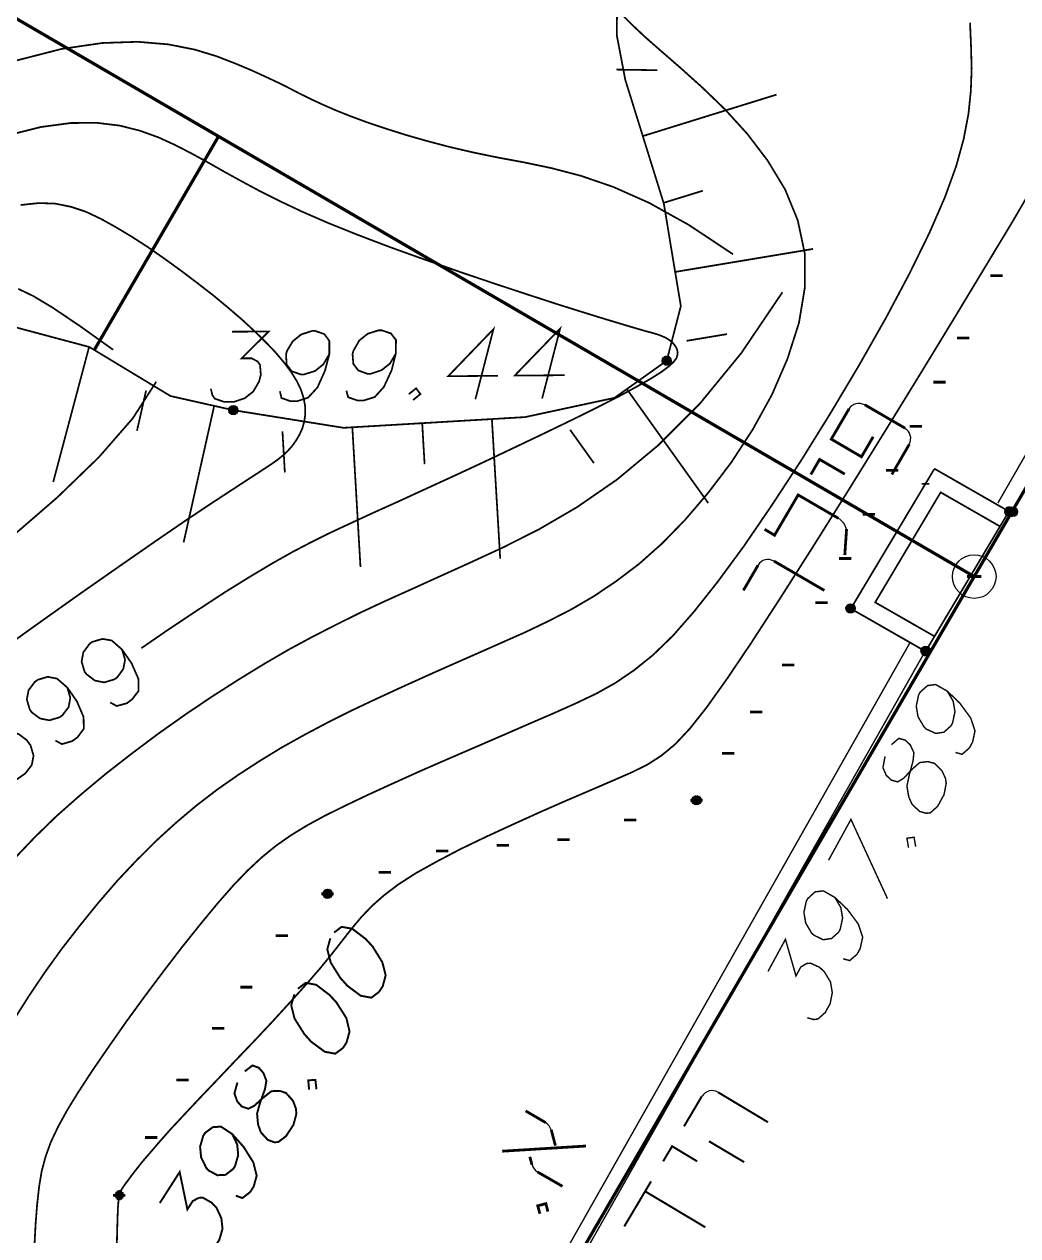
# Model space of a CAD drawing. Extents: x 489 to 720, y 1028 to 1176.
# Drawn here: x 535.62 to 541.31, y 1064.11 to 1071.05 of the extents above; entities that cross this region are included whole.
import ezdxf

# ---------------------------------------------------------------- set-up
doc = ezdxf.new("R2010")
doc.units = 0
doc.header["$MEASUREMENT"] = 0
for name, color, linetype in [('1501-EVEN-GAN', 7, 'Continuous'), ('1501-PILER', 7, 'Continuous'), ('1501-TOPO', 7, 'Continuous'), ('1501-UP', 7, 'Continuous'), ('1506', 7, 'Continuous'), ('1507', 7, 'Continuous'), ('1510-UP', 7, 'Continuous'), ('1511-DOWN', 7, 'Continuous'), ('2408-EVEN-GAN', 7, 'Continuous'), ('4035-PILER', 7, 'Continuous'), ('M1602', 7, 'Continuous')]:
    doc.layers.add(name, color=color, linetype=linetype)

msp = doc.modelspace()

# ---------------------------------------------------------------- hatches: boundary and pattern name
at = {"layer": '1501-EVEN-GAN', "linetype": 'Continuous', "ltscale": 0.045455}
for points in [[(541.2618, 1068.2684), (541.3072, 1068.2423), (541.2584, 1068.2582)], [(541.3072, 1068.2423), (541.2584, 1068.2582), (541.3004, 1068.2343)], [(541.2584, 1068.2582), (541.3004, 1068.2343), (541.2595, 1068.248)], [(541.3004, 1068.2343), (541.2595, 1068.248), (541.2913, 1068.2298)], [(541.2595, 1068.248), (541.2913, 1068.2298), (541.2641, 1068.2389)], [(541.2686, 1068.2764), (541.3107, 1068.2514), (541.2618, 1068.2684)], [(541.3107, 1068.2514), (541.2618, 1068.2684), (541.3072, 1068.2423)], [(541.2913, 1068.2298), (541.2641, 1068.2389), (541.2811, 1068.2287)], [(541.2641, 1068.2389), (541.2811, 1068.2287), (541.272, 1068.2321)], [(541.2777, 1068.2809), (541.3095, 1068.2616), (541.2686, 1068.2764)], [(541.3095, 1068.2616), (541.2686, 1068.2764), (541.3107, 1068.2514)], [(541.2879, 1068.2809), (541.305, 1068.2707), (541.2777, 1068.2809)], [(541.305, 1068.2707), (541.2777, 1068.2809), (541.3095, 1068.2616)], [(541.2982, 1068.2775), (541.2879, 1068.2809), (541.305, 1068.2707)], [(540.7595, 1067.4707), (540.7595, 1067.4503), (540.7572, 1067.4605)], [(540.7652, 1067.4787), (540.7652, 1067.4412), (540.7595, 1067.4707)], [(540.7652, 1067.4412), (540.7595, 1067.4707), (540.7595, 1067.4503)], [(540.7743, 1067.4843), (540.7743, 1067.4355), (540.7652, 1067.4787)], [(540.7743, 1067.4355), (540.7652, 1067.4787), (540.7652, 1067.4412)], [(540.7845, 1067.4866), (540.7845, 1067.4343), (540.7743, 1067.4843)], [(540.7845, 1067.4343), (540.7743, 1067.4843), (540.7743, 1067.4355)], [(540.7936, 1067.4843), (540.7936, 1067.4355), (540.7845, 1067.4866)], [(540.7936, 1067.4355), (540.7845, 1067.4866), (540.7845, 1067.4343)], [(540.8027, 1067.4787), (540.8027, 1067.4412), (540.7936, 1067.4843)], [(540.8027, 1067.4412), (540.7936, 1067.4843), (540.7936, 1067.4355)], [(540.8084, 1067.4707), (540.8084, 1067.4503), (540.8027, 1067.4787)], [(540.8084, 1067.4503), (540.8027, 1067.4787), (540.8027, 1067.4412)], [(540.8107, 1067.4605), (540.8084, 1067.4707), (540.8084, 1067.4503)]]:
    msp.add_hatch(color=7, dxfattribs=at).paths.add_polyline_path(points, flags=0)
at = {"layer": '1501-PILER', "linetype": 'Continuous', "ltscale": 0.045455}
for points in [[(541.2391, 1068.2707), (541.2845, 1068.2434), (541.2357, 1068.2605)], [(541.2845, 1068.2434), (541.2357, 1068.2605), (541.2777, 1068.2355)], [(541.2357, 1068.2605), (541.2777, 1068.2355), (541.2357, 1068.2503)], [(541.2777, 1068.2355), (541.2357, 1068.2503), (541.2675, 1068.2321)], [(541.2357, 1068.2503), (541.2675, 1068.2321), (541.2402, 1068.2412)], [(541.2459, 1068.2787), (541.2879, 1068.2537), (541.2391, 1068.2707)], [(541.2879, 1068.2537), (541.2391, 1068.2707), (541.2845, 1068.2434)], [(541.2675, 1068.2321), (541.2402, 1068.2412), (541.2572, 1068.2309)], [(541.2402, 1068.2412), (541.2572, 1068.2309), (541.2482, 1068.2343)], [(541.255, 1068.2832), (541.2868, 1068.2639), (541.2459, 1068.2787)], [(541.2868, 1068.2639), (541.2459, 1068.2787), (541.2879, 1068.2537)], [(541.2652, 1068.2832), (541.2822, 1068.273), (541.255, 1068.2832)], [(541.2822, 1068.273), (541.255, 1068.2832), (541.2868, 1068.2639)], [(541.2754, 1068.2798), (541.2652, 1068.2832), (541.2822, 1068.273)], [(540.33, 1067.6946), (540.3391, 1067.7218), (540.3288, 1067.7048)], [(540.3391, 1067.7218), (540.3288, 1067.7048), (540.3322, 1067.715)], [(540.3345, 1067.6855), (540.3482, 1067.7264), (540.33, 1067.6946)], [(540.3482, 1067.7264), (540.33, 1067.6946), (540.3391, 1067.7218)], [(540.3425, 1067.6787), (540.3584, 1067.7275), (540.3345, 1067.6855)], [(540.3584, 1067.7275), (540.3345, 1067.6855), (540.3482, 1067.7264)], [(540.3686, 1067.7241), (540.3425, 1067.6787), (540.3584, 1067.7275)], [(540.3527, 1067.6753), (540.3686, 1067.7241), (540.3425, 1067.6787)], [(540.3766, 1067.7173), (540.3527, 1067.6753), (540.3686, 1067.7241)], [(540.3629, 1067.6764), (540.3766, 1067.7173), (540.3527, 1067.6753)], [(540.3811, 1067.7082), (540.3629, 1067.6764), (540.3766, 1067.7173)], [(540.372, 1067.6809), (540.3811, 1067.7082), (540.3629, 1067.6764)], [(540.3811, 1067.698), (540.372, 1067.6809), (540.3811, 1067.7082)], [(540.3788, 1067.6889), (540.3811, 1067.698), (540.372, 1067.6809)], [(540.7618, 1067.4696), (540.8061, 1067.4423), (540.7584, 1067.4605)], [(540.7686, 1067.4775), (540.8095, 1067.4525), (540.7618, 1067.4696)], [(540.8095, 1067.4525), (540.7618, 1067.4696), (540.8061, 1067.4423)], [(540.7777, 1067.4821), (540.8095, 1067.4627), (540.7686, 1067.4775)], [(540.8095, 1067.4627), (540.7686, 1067.4775), (540.8095, 1067.4525)], [(540.7879, 1067.4821), (540.805, 1067.4718), (540.7777, 1067.4821)], [(540.805, 1067.4718), (540.7777, 1067.4821), (540.8095, 1067.4627)], [(540.797, 1067.4787), (540.7879, 1067.4821), (540.805, 1067.4718)], [(540.8061, 1067.4423), (540.7584, 1067.4605), (540.7993, 1067.4355)], [(540.7584, 1067.4605), (540.7993, 1067.4355), (540.7584, 1067.4503)], [(540.7993, 1067.4355), (540.7584, 1067.4503), (540.7902, 1067.4309)], [(540.7584, 1067.4503), (540.7902, 1067.4309), (540.7629, 1067.44)], [(540.7902, 1067.4309), (540.7629, 1067.44), (540.78, 1067.4298)], [(540.7629, 1067.44), (540.78, 1067.4298), (540.7709, 1067.4332)]]:
    msp.add_hatch(color=7, dxfattribs=at).paths.add_polyline_path(points, flags=0)
at = {"layer": '1501-TOPO', "linetype": 'Continuous', "ltscale": 0.045455}
for points in [[(539.4504, 1066.6162), (539.48, 1066.5775), (539.447, 1066.6071)], [(539.48, 1066.5775), (539.447, 1066.6071), (539.4697, 1066.5775)], [(539.447, 1066.6071), (539.4697, 1066.5775), (539.4482, 1066.5968)], [(539.4697, 1066.5775), (539.4482, 1066.5968), (539.4607, 1066.5809)], [(539.4482, 1066.5968), (539.4607, 1066.5809), (539.4527, 1066.5877)], [(539.4572, 1066.6241), (539.4891, 1066.5821), (539.4504, 1066.6162)], [(539.4891, 1066.5821), (539.4504, 1066.6162), (539.48, 1066.5775)], [(539.4663, 1066.6287), (539.4959, 1066.59), (539.4572, 1066.6241)], [(539.4959, 1066.59), (539.4572, 1066.6241), (539.4891, 1066.5821)], [(539.4766, 1066.6298), (539.4993, 1066.6002), (539.4663, 1066.6287)], [(539.4993, 1066.6002), (539.4663, 1066.6287), (539.4959, 1066.59)], [(539.4868, 1066.6264), (539.4993, 1066.6105), (539.4766, 1066.6298)], [(539.4993, 1066.6105), (539.4766, 1066.6298), (539.4993, 1066.6002)], [(539.4947, 1066.6196), (539.4868, 1066.6264), (539.4993, 1066.6105)], [(537.3391, 1066.0832), (537.3663, 1066.0434), (537.3357, 1066.073)], [(537.3459, 1066.09), (537.3766, 1066.0468), (537.3391, 1066.0832)], [(537.3766, 1066.0468), (537.3391, 1066.0832), (537.3663, 1066.0434)], [(537.355, 1066.0946), (537.3834, 1066.0548), (537.3459, 1066.09)], [(537.3834, 1066.0548), (537.3459, 1066.09), (537.3766, 1066.0468)], [(537.3663, 1066.0946), (537.3868, 1066.0639), (537.355, 1066.0946)], [(537.3868, 1066.0639), (537.355, 1066.0946), (537.3834, 1066.0548)], [(537.3754, 1066.0912), (537.3868, 1066.0741), (537.3663, 1066.0946)], [(537.3868, 1066.0741), (537.3663, 1066.0946), (537.3868, 1066.0639)], [(537.3822, 1066.0832), (537.3754, 1066.0912), (537.3868, 1066.0741)], [(537.3663, 1066.0434), (537.3357, 1066.073), (537.3561, 1066.0423)], [(537.3357, 1066.073), (537.3561, 1066.0423), (537.3357, 1066.0628)], [(537.3561, 1066.0423), (537.3357, 1066.0628), (537.347, 1066.0468)], [(537.3357, 1066.0628), (537.347, 1066.0468), (537.3391, 1066.0537)], [(536.1436, 1064.3491), (536.1947, 1064.3377), (536.1425, 1064.3389)], [(536.147, 1064.3593), (536.1947, 1064.348), (536.1436, 1064.3491)], [(536.1947, 1064.348), (536.1436, 1064.3491), (536.1947, 1064.3377)], [(536.155, 1064.3662), (536.1913, 1064.3582), (536.147, 1064.3593)], [(536.1913, 1064.3582), (536.147, 1064.3593), (536.1947, 1064.348)], [(536.1641, 1064.3696), (536.1834, 1064.365), (536.155, 1064.3662)], [(536.1834, 1064.365), (536.155, 1064.3662), (536.1913, 1064.3582)], [(536.1743, 1064.3696), (536.1641, 1064.3696), (536.1834, 1064.365)], [(536.1947, 1064.3377), (536.1425, 1064.3389), (536.1902, 1064.3287)], [(536.1425, 1064.3389), (536.1902, 1064.3287), (536.147, 1064.3298)], [(536.1902, 1064.3287), (536.147, 1064.3298), (536.1834, 1064.3218)], [(536.147, 1064.3298), (536.1834, 1064.3218), (536.1538, 1064.3218)], [(536.1834, 1064.3218), (536.1538, 1064.3218), (536.1732, 1064.3173)], [(536.1538, 1064.3218), (536.1732, 1064.3173), (536.1629, 1064.3184)]]:
    msp.add_hatch(color=7, dxfattribs=at).paths.add_polyline_path(points, flags=0)
at = {"layer": '1501-UP', "linetype": 'Continuous', "ltscale": 0.045455}
for points in [[(539.2811, 1069.1343), (539.3243, 1069.1037), (539.2766, 1069.1241)], [(539.2879, 1069.1412), (539.3277, 1069.1139), (539.2811, 1069.1343)], [(539.3277, 1069.1139), (539.2811, 1069.1343), (539.3243, 1069.1037)], [(539.297, 1069.1446), (539.3277, 1069.1241), (539.2879, 1069.1412)], [(539.3277, 1069.1241), (539.2879, 1069.1412), (539.3277, 1069.1139)], [(539.3072, 1069.1446), (539.3243, 1069.1332), (539.297, 1069.1446)], [(539.3243, 1069.1332), (539.297, 1069.1446), (539.3277, 1069.1241)], [(539.3175, 1069.1412), (539.3072, 1069.1446), (539.3243, 1069.1332)], [(539.3243, 1069.1037), (539.2766, 1069.1241), (539.3163, 1069.0968)], [(539.2766, 1069.1241), (539.3163, 1069.0968), (539.2766, 1069.1139)], [(539.3163, 1069.0968), (539.2766, 1069.1139), (539.3072, 1069.0934)], [(539.2766, 1069.1139), (539.3072, 1069.0934), (539.28, 1069.1048)], [(539.3072, 1069.0934), (539.28, 1069.1048), (539.297, 1069.0934)], [(539.28, 1069.1048), (539.297, 1069.0934), (539.2879, 1069.0968)], [(536.8061, 1068.815), (536.8061, 1068.8582), (536.7982, 1068.8218)], [(536.8061, 1068.8582), (536.7982, 1068.8218), (536.7982, 1068.8514)], [(536.8152, 1068.8105), (536.8152, 1068.8628), (536.8061, 1068.815)], [(536.8152, 1068.8628), (536.8061, 1068.815), (536.8061, 1068.8582)], [(536.8254, 1068.8105), (536.8254, 1068.8628), (536.8152, 1068.8105)], [(536.8254, 1068.8628), (536.8152, 1068.8105), (536.8152, 1068.8628)], [(536.8345, 1068.8593), (536.8254, 1068.8105), (536.8254, 1068.8628)], [(536.8357, 1068.815), (536.8345, 1068.8593), (536.8254, 1068.8105)], [(536.8425, 1068.8514), (536.8357, 1068.815), (536.8345, 1068.8593)], [(536.7982, 1068.8218), (536.7982, 1068.8514), (536.7947, 1068.8309)], [(536.7982, 1068.8514), (536.7947, 1068.8309), (536.7947, 1068.8423)], [(536.8425, 1068.8218), (536.8425, 1068.8514), (536.8357, 1068.815)], [(536.8459, 1068.8423), (536.8425, 1068.8218), (536.8425, 1068.8514)], [(536.8459, 1068.8321), (536.8459, 1068.8423), (536.8425, 1068.8218)]]:
    msp.add_hatch(color=18, dxfattribs=at).paths.add_polyline_path(points, flags=0)

# ---------------------------------------------------------------- linework, layer by layer
at = {"color": 18, "linetype": 'Continuous', "ltscale": 0.045455, "const_width": 0.01}
for points in [[(536.8141, 1069.2855), (537.0232, 1069.2866), (536.8697, 1069.1332), (536.9266, 1069.1332), (536.9607, 1069.115), (536.9743, 1069.0957), (536.9788, 1069.0389), (536.9686, 1069.0003), (536.9357, 1068.9434), (536.8868, 1068.9048), (536.8254, 1068.8843), (536.7675, 1068.8843), (536.7152, 1068.9025), (536.7016, 1068.9218), (536.6925, 1068.9593)], [(537.3709, 1069.1571), (537.3368, 1069.0991), (537.2891, 1069.0605), (537.2266, 1069.0412), (537.2072, 1069.0412), (537.155, 1069.0593), (537.1266, 1069.098), (537.1232, 1069.1548), (537.1277, 1069.1741), (537.1618, 1069.2309), (537.2095, 1069.2696), (537.272, 1069.29), (537.2902, 1069.29), (537.3425, 1069.2718), (537.3709, 1069.2332), (537.3709, 1069.1571), (537.3459, 1069.0616), (537.3027, 1068.9662), (537.2493, 1068.9082), (537.1868, 1068.8878), (537.1493, 1068.8878), (537.097, 1068.9059), (537.0879, 1068.9446)], [(537.7516, 1069.1605), (537.7186, 1069.1037), (537.6697, 1069.065), (537.6084, 1069.0446), (537.5891, 1069.0446), (537.5368, 1069.0639), (537.5084, 1069.1014), (537.5038, 1069.1582), (537.5095, 1069.1775), (537.5425, 1069.2355), (537.5913, 1069.2741), (537.6527, 1069.2934), (537.672, 1069.2934), (537.7243, 1069.2753), (537.7527, 1069.2378), (537.7516, 1069.1605), (537.7277, 1069.065), (537.6834, 1068.9696), (537.6311, 1068.9116), (537.5686, 1068.8923), (537.5311, 1068.8923), (537.4788, 1068.9105), (537.4686, 1068.948)], [(538.2072, 1068.8991), (538.3107, 1069.3003), (538.0516, 1069.0309), (538.3368, 1069.0332)], [(538.5891, 1068.9025), (538.6925, 1069.3037), (538.4322, 1069.0343), (538.7186, 1069.0366)], [(537.8254, 1068.9275), (537.8675, 1068.9616), (537.8925, 1068.9287), (537.8504, 1068.8946)]]:
    msp.add_lwpolyline(points, dxfattribs=at)
at = {"color": 250, "linetype": 'Continuous', "ltscale": 0.045455}
for points, const_width in [([(540.6675, 1068.7332), (540.4368, 1068.8673)], 0.0158), ([(540.3459, 1068.8434), (540.2447, 1068.6707), (540.4175, 1068.5696), (540.4845, 1068.6843)], 0.0158), ([(540.5913, 1068.4684), (540.6913, 1068.6412)], 0.0158), ([(540.1277, 1068.4684), (540.1777, 1068.5548), (540.322, 1068.4707)], 0.0158), ([(540.2857, 1068.2173), (540.055, 1068.3514), (539.9197, 1068.1207), (539.8629, 1068.1548)], 0.0158), ([(540.322, 1068.0071), (540.3322, 1068.1559)], 0.0158), ([(539.8254, 1067.9491), (539.7413, 1067.8048)], 0.0158), ([(540.205, 1067.8048), (539.9163, 1067.973)], 0.0158), ([(540.9084, 1067.2287), (540.9425, 1067.1707), (540.9527, 1067.1105), (540.9391, 1067.0468), (540.93, 1067.0298), (540.8891, 1066.9934), (540.8425, 1066.9866), (540.7902, 1067.0105), (540.7754, 1067.0241), (540.7413, 1067.0821), (540.7311, 1067.1423), (540.7447, 1067.2071), (540.7538, 1067.223), (540.7959, 1067.2605), (540.8425, 1067.2662), (540.9084, 1067.2287), (540.98, 1067.1605), (541.0425, 1067.0753), (541.0675, 1067.0014), (541.0538, 1066.9378), (541.0357, 1066.9037), (540.9936, 1066.8673), (540.9561, 1066.8775)], 0.00825), ([(540.5527, 1066.8548), (540.5402, 1066.7912), (540.5595, 1066.7468), (540.5879, 1066.7196), (540.6254, 1066.7093), (540.6584, 1066.7298), (540.7095, 1066.7832), (540.7504, 1066.8196), (540.797, 1066.8253), (540.8357, 1066.815), (540.8777, 1066.7741), (540.8982, 1066.7298), (540.9027, 1066.7003), (540.8902, 1066.6366), (540.8538, 1066.5696), (540.8118, 1066.5321), (540.7879, 1066.5298), (540.7504, 1066.54), (540.7072, 1066.5809), (540.6879, 1066.6241), (540.6777, 1066.6855), (540.6913, 1066.7491), (540.7129, 1066.8298), (540.7175, 1066.8764), (540.697, 1066.9207), (540.6686, 1066.948), (540.6311, 1066.9582), (540.5891, 1066.9218)], 0.00825), ([(540.2288, 1066.2605), (540.3572, 1066.4946), (540.5663, 1066.0412)], 0.00825), ([(540.6868, 1066.3332), (540.6777, 1066.3866), (540.7186, 1066.3923), (540.7277, 1066.3389)], 0.00825), ([(540.2652, 1066.048), (540.2993, 1065.99), (540.3095, 1065.9298), (540.2959, 1065.8662), (540.2868, 1065.8491), (540.2459, 1065.8128), (540.1982, 1065.8059), (540.147, 1065.8309), (540.1322, 1065.8434), (540.0982, 1065.9014), (540.0879, 1065.9628), (540.1016, 1066.0264), (540.1107, 1066.0423), (540.1516, 1066.0798), (540.1993, 1066.0855), (540.2652, 1066.048), (540.3368, 1065.9798), (540.3993, 1065.8957), (540.4243, 1065.8207), (540.4107, 1065.7571), (540.3925, 1065.723), (540.3504, 1065.6866), (540.3129, 1065.6968)], 0.00825), ([(537.3766, 1065.8139), (537.3595, 1065.7514), (537.3788, 1065.6753), (537.4345, 1065.5866), (537.4743, 1065.5423), (537.5504, 1065.4855), (537.6118, 1065.4741), (537.655, 1065.5071), (537.6766, 1065.5389), (537.6936, 1065.6025), (537.6743, 1065.6775), (537.6186, 1065.7673), (537.5788, 1065.8105), (537.5027, 1065.8684), (537.4413, 1065.8798), (537.3982, 1065.8468)], 0.0112), ([(539.8822, 1065.6241), (539.9822, 1065.8082), (540.0425, 1065.5991), (540.0697, 1065.6491), (540.1027, 1065.6696), (540.1254, 1065.6718), (540.1777, 1065.648), (540.2061, 1065.6207), (540.2402, 1065.5639), (540.2504, 1065.5025), (540.2379, 1065.4389), (540.2095, 1065.3889), (540.1686, 1065.3525), (540.1447, 1065.3491), (540.1072, 1065.3593)], 0.00825), ([(537.1709, 1065.4934), (537.1527, 1065.4309), (537.172, 1065.3548), (537.2277, 1065.2662), (537.2675, 1065.2218), (537.3447, 1065.165), (537.405, 1065.1537), (537.4493, 1065.1866), (537.4697, 1065.2184), (537.4868, 1065.2809), (537.4686, 1065.3571), (537.4118, 1065.4468), (537.372, 1065.49), (537.2959, 1065.548), (537.2357, 1065.5593), (537.1913, 1065.5253)], 0.0112), ([(536.8447, 1064.9889), (536.8277, 1064.9264), (536.8436, 1064.8809), (536.8697, 1064.8514), (536.9072, 1064.8389), (536.9413, 1064.8559), (536.9959, 1064.9048), (537.0391, 1064.9389), (537.0868, 1064.9412), (537.1232, 1064.9287), (537.1629, 1064.8843), (537.18, 1064.8389), (537.1822, 1064.8082), (537.1652, 1064.7457), (537.1232, 1064.6821), (537.0788, 1064.648), (537.0561, 1064.6468), (537.0186, 1064.6605), (536.9788, 1064.7037), (536.9629, 1064.7491), (536.9572, 1064.8105), (536.9743, 1064.873), (537.0027, 1064.9514), (537.0107, 1064.9991), (536.9936, 1065.0434), (536.9675, 1065.073), (536.9311, 1065.0866), (536.8868, 1065.0525)], 0.0112), ([(537.255, 1064.948), (537.2504, 1065.0014), (537.2913, 1065.0037), (537.297, 1064.9503)], 0.0112), ([(538.6095, 1064.7593), (538.4947, 1064.8264)], 0.0158), ([(536.8141, 1064.6946), (536.8436, 1064.6343), (536.8493, 1064.573), (536.8311, 1064.5105), (536.8209, 1064.4946), (536.7766, 1064.4605), (536.73, 1064.4582), (536.68, 1064.4855), (536.6663, 1064.5003), (536.6368, 1064.5605), (536.6311, 1064.6218), (536.6493, 1064.6843), (536.6595, 1064.7003), (536.7038, 1064.7332), (536.7504, 1064.7366), (536.8141, 1064.6946), (536.88, 1064.6207), (536.9357, 1064.5321), (536.955, 1064.4559), (536.9379, 1064.3934), (536.9175, 1064.3616), (536.8732, 1064.3275), (536.8357, 1064.3412)], 0.0112), ([(538.6652, 1064.6275), (538.6413, 1064.7184)], 0.0158), ([(538.3607, 1064.5957), (538.8402, 1064.6253)], 0.0158), ([(538.5186, 1064.5639), (538.5311, 1064.5184)], 0.0158), ([(536.4004, 1064.2991), (536.5141, 1064.4764), (536.5584, 1064.2628), (536.5891, 1064.3105), (536.6232, 1064.3287), (536.647, 1064.3298), (536.697, 1064.3014), (536.7243, 1064.273), (536.7527, 1064.2128), (536.7595, 1064.1514), (536.7413, 1064.0889), (536.7107, 1064.04), (536.6663, 1064.0071), (536.6425, 1064.0059), (536.6061, 1064.0184)], 0.0112), ([(538.5618, 1064.4775), (538.7061, 1064.3946)], 0.0158)]:
    msp.add_lwpolyline(points, dxfattribs=dict(at, const_width=const_width))
at = {"color": 5, "linetype": 'Continuous', "ltscale": 0.045455, "const_width": 0.0118}
for points in [[(539.5038, 1064.9105), (539.4016, 1064.7378)], [(539.8822, 1064.7616), (539.5959, 1064.9332)], [(539.2822, 1064.5378), (539.3334, 1064.6241), (539.4766, 1064.5378)], [(539.7459, 1064.5332), (539.5447, 1064.6525)], [(539.0595, 1064.165), (539.2129, 1064.423)], [(539.1788, 1064.3662), (539.5232, 1064.1605)]]:
    msp.add_lwpolyline(points, dxfattribs=at)
at = {"color": 7, "linetype": 'Continuous', "ltscale": 0.045455, "const_width": 0.0158}
msp.add_lwpolyline([(538.5766, 1064.2378), (538.5641, 1064.2832), (538.6107, 1064.2957), (538.622, 1064.2503)], dxfattribs=at)
at = {"color": 250, "linetype": 'Continuous', "ltscale": 0.045455}
for centre, radius, start, end in [((540.4027, 1068.8093), 0.0659, 59.7931, 149.7876), ((540.6334, 1068.6753), 0.0659, 329.7876, 419.7876), ((540.2345, 1068.1309), 0.1, 14.7876, 59.7876), ((539.8822, 1067.9162), 0.0659, 59.7931, 149.7876), ((538.5766, 1064.7014), 0.0659, 14.7931, 59.7931), ((538.5766, 1064.7014), 0.0659, 14.7931, 59.7931), ((538.5959, 1064.5355), 0.0659, 194.7876, 239.7876), ((538.5959, 1064.5355), 0.0659, 194.7876, 239.7876)]:
    msp.add_arc(centre, radius, start, end, dxfattribs=at)
at = {"color": 5, "linetype": 'Continuous', "ltscale": 0.045455}
msp.add_arc((539.5618, 1064.8764), 0.0659, 59.1449, 149.1394, dxfattribs=at)
at = {"layer": '1501-EVEN-GAN', "color": 7, "linetype": 'Continuous', "ltscale": 0.045455}
for points in [[(541.2618, 1068.2684), (541.3072, 1068.2423), (541.2584, 1068.2582)], [(541.3072, 1068.2423), (541.2584, 1068.2582), (541.3004, 1068.2343)], [(541.2584, 1068.2582), (541.3004, 1068.2343), (541.2595, 1068.248)], [(541.3004, 1068.2343), (541.2595, 1068.248), (541.2913, 1068.2298)], [(541.2595, 1068.248), (541.2913, 1068.2298), (541.2641, 1068.2389)], [(541.2686, 1068.2764), (541.3107, 1068.2514), (541.2618, 1068.2684)], [(541.3107, 1068.2514), (541.2618, 1068.2684), (541.3072, 1068.2423)], [(541.2913, 1068.2298), (541.2641, 1068.2389), (541.2811, 1068.2287)], [(541.2641, 1068.2389), (541.2811, 1068.2287), (541.272, 1068.2321)], [(541.2777, 1068.2809), (541.3095, 1068.2616), (541.2686, 1068.2764)], [(541.3095, 1068.2616), (541.2686, 1068.2764), (541.3107, 1068.2514)], [(541.2879, 1068.2809), (541.305, 1068.2707), (541.2777, 1068.2809)], [(541.305, 1068.2707), (541.2777, 1068.2809), (541.3095, 1068.2616)], [(541.2982, 1068.2775), (541.2879, 1068.2809), (541.305, 1068.2707)], [(540.7595, 1067.4707), (540.7595, 1067.4503), (540.7572, 1067.4605)], [(540.7652, 1067.4787), (540.7652, 1067.4412), (540.7595, 1067.4707)], [(540.7652, 1067.4412), (540.7595, 1067.4707), (540.7595, 1067.4503)], [(540.7743, 1067.4843), (540.7743, 1067.4355), (540.7652, 1067.4787)], [(540.7743, 1067.4355), (540.7652, 1067.4787), (540.7652, 1067.4412)], [(540.7845, 1067.4866), (540.7845, 1067.4343), (540.7743, 1067.4843)], [(540.7845, 1067.4343), (540.7743, 1067.4843), (540.7743, 1067.4355)], [(540.7936, 1067.4843), (540.7936, 1067.4355), (540.7845, 1067.4866)], [(540.7936, 1067.4355), (540.7845, 1067.4866), (540.7845, 1067.4343)], [(540.8027, 1067.4787), (540.8027, 1067.4412), (540.7936, 1067.4843)], [(540.8027, 1067.4412), (540.7936, 1067.4843), (540.7936, 1067.4355)], [(540.8084, 1067.4707), (540.8084, 1067.4503), (540.8027, 1067.4787)], [(540.8084, 1067.4503), (540.8027, 1067.4787), (540.8027, 1067.4412)], [(540.8107, 1067.4605), (540.8084, 1067.4707), (540.8084, 1067.4503)]]:
    msp.add_lwpolyline(points, dxfattribs=at)
at = {"layer": '1501-EVEN-GAN', "color": 7, "linetype": 'Continuous', "ltscale": 0.045455, "const_width": 0.00825}
for points in [[(541.2663, 1068.2548), (541.3027, 1068.2548)], [(540.7663, 1067.4605), (540.8027, 1067.4605)]]:
    msp.add_lwpolyline(points, dxfattribs=at)
at = {"layer": '1501-EVEN-GAN', "color": 7, "linetype": 'Continuous', "ltscale": 0.045455}
for centre in [(541.2845, 1068.2548), (540.7845, 1067.4605)]:
    msp.add_circle(centre, 0.0261, dxfattribs=at)
at = {"layer": '1501-PILER', "color": 7, "linetype": 'Continuous', "ltscale": 0.045455, "const_width": 0.01}
for points in [[(541.2402, 1068.2571), (541.2845, 1068.2571)], [(540.3334, 1067.7014), (540.3777, 1067.7014)], [(540.7629, 1067.4559), (540.8072, 1067.4559)]]:
    msp.add_lwpolyline(points, dxfattribs=at)
at = {"layer": '1501-PILER', "color": 7, "linetype": 'Continuous', "ltscale": 0.045455}
for points in [[(541.2391, 1068.2707), (541.2845, 1068.2434), (541.2357, 1068.2605)], [(541.2845, 1068.2434), (541.2357, 1068.2605), (541.2777, 1068.2355)], [(541.2357, 1068.2605), (541.2777, 1068.2355), (541.2357, 1068.2503)], [(541.2777, 1068.2355), (541.2357, 1068.2503), (541.2675, 1068.2321)], [(541.2357, 1068.2503), (541.2675, 1068.2321), (541.2402, 1068.2412)], [(541.2459, 1068.2787), (541.2879, 1068.2537), (541.2391, 1068.2707)], [(541.2879, 1068.2537), (541.2391, 1068.2707), (541.2845, 1068.2434)], [(541.2675, 1068.2321), (541.2402, 1068.2412), (541.2572, 1068.2309)], [(541.2402, 1068.2412), (541.2572, 1068.2309), (541.2482, 1068.2343)], [(541.255, 1068.2832), (541.2868, 1068.2639), (541.2459, 1068.2787)], [(541.2868, 1068.2639), (541.2459, 1068.2787), (541.2879, 1068.2537)], [(541.2652, 1068.2832), (541.2822, 1068.273), (541.255, 1068.2832)], [(541.2822, 1068.273), (541.255, 1068.2832), (541.2868, 1068.2639)], [(541.2754, 1068.2798), (541.2652, 1068.2832), (541.2822, 1068.273)], [(540.33, 1067.6946), (540.3391, 1067.7218), (540.3288, 1067.7048)], [(540.3391, 1067.7218), (540.3288, 1067.7048), (540.3322, 1067.715)], [(540.3345, 1067.6855), (540.3482, 1067.7264), (540.33, 1067.6946)], [(540.3482, 1067.7264), (540.33, 1067.6946), (540.3391, 1067.7218)], [(540.3425, 1067.6787), (540.3584, 1067.7275), (540.3345, 1067.6855)], [(540.3584, 1067.7275), (540.3345, 1067.6855), (540.3482, 1067.7264)], [(540.3686, 1067.7241), (540.3425, 1067.6787), (540.3584, 1067.7275)], [(540.3527, 1067.6753), (540.3686, 1067.7241), (540.3425, 1067.6787)], [(540.3766, 1067.7173), (540.3527, 1067.6753), (540.3686, 1067.7241)], [(540.3629, 1067.6764), (540.3766, 1067.7173), (540.3527, 1067.6753)], [(540.3811, 1067.7082), (540.3629, 1067.6764), (540.3766, 1067.7173)], [(540.372, 1067.6809), (540.3811, 1067.7082), (540.3629, 1067.6764)], [(540.3811, 1067.698), (540.372, 1067.6809), (540.3811, 1067.7082)], [(540.3788, 1067.6889), (540.3811, 1067.698), (540.372, 1067.6809)], [(540.7618, 1067.4696), (540.8061, 1067.4423), (540.7584, 1067.4605)], [(540.7686, 1067.4775), (540.8095, 1067.4525), (540.7618, 1067.4696)], [(540.8095, 1067.4525), (540.7618, 1067.4696), (540.8061, 1067.4423)], [(540.7777, 1067.4821), (540.8095, 1067.4627), (540.7686, 1067.4775)], [(540.8095, 1067.4627), (540.7686, 1067.4775), (540.8095, 1067.4525)], [(540.7879, 1067.4821), (540.805, 1067.4718), (540.7777, 1067.4821)], [(540.805, 1067.4718), (540.7777, 1067.4821), (540.8095, 1067.4627)], [(540.797, 1067.4787), (540.7879, 1067.4821), (540.805, 1067.4718)], [(540.8061, 1067.4423), (540.7584, 1067.4605), (540.7993, 1067.4355)], [(540.7584, 1067.4605), (540.7993, 1067.4355), (540.7584, 1067.4503)], [(540.7993, 1067.4355), (540.7584, 1067.4503), (540.7902, 1067.4309)], [(540.7584, 1067.4503), (540.7902, 1067.4309), (540.7629, 1067.44)], [(540.7902, 1067.4309), (540.7629, 1067.44), (540.78, 1067.4298)], [(540.7629, 1067.44), (540.78, 1067.4298), (540.7709, 1067.4332)]]:
    msp.add_lwpolyline(points, dxfattribs=at)
msp.add_circle((540.355, 1067.7014), 0.0261, dxfattribs=at)
for centre in [(541.2618, 1068.2571), (540.7845, 1067.4559)]:
    msp.add_arc(centre, 0.0261, 149.1943, 149.1943, dxfattribs=at)
at = {"layer": '1501-TOPO', "color": 7, "linetype": 'Continuous', "ltscale": 0.045455, "const_width": 0.0112}
for points in [[(539.4482, 1066.6037), (539.4982, 1066.6037)], [(537.3357, 1066.0684), (537.3857, 1066.0684)], [(536.1436, 1064.3434), (536.1936, 1064.3434)]]:
    msp.add_lwpolyline(points, dxfattribs=at)
at = {"layer": '1501-TOPO', "color": 7, "linetype": 'Continuous', "ltscale": 0.045455}
for points in [[(539.4504, 1066.6162), (539.48, 1066.5775), (539.447, 1066.6071)], [(539.48, 1066.5775), (539.447, 1066.6071), (539.4697, 1066.5775)], [(539.447, 1066.6071), (539.4697, 1066.5775), (539.4482, 1066.5968)], [(539.4697, 1066.5775), (539.4482, 1066.5968), (539.4607, 1066.5809)], [(539.4482, 1066.5968), (539.4607, 1066.5809), (539.4527, 1066.5877)], [(539.4572, 1066.6241), (539.4891, 1066.5821), (539.4504, 1066.6162)], [(539.4891, 1066.5821), (539.4504, 1066.6162), (539.48, 1066.5775)], [(539.4663, 1066.6287), (539.4959, 1066.59), (539.4572, 1066.6241)], [(539.4959, 1066.59), (539.4572, 1066.6241), (539.4891, 1066.5821)], [(539.4766, 1066.6298), (539.4993, 1066.6002), (539.4663, 1066.6287)], [(539.4993, 1066.6002), (539.4663, 1066.6287), (539.4959, 1066.59)], [(539.4868, 1066.6264), (539.4993, 1066.6105), (539.4766, 1066.6298)], [(539.4993, 1066.6105), (539.4766, 1066.6298), (539.4993, 1066.6002)], [(539.4947, 1066.6196), (539.4868, 1066.6264), (539.4993, 1066.6105)], [(537.3391, 1066.0832), (537.3663, 1066.0434), (537.3357, 1066.073)], [(537.3459, 1066.09), (537.3766, 1066.0468), (537.3391, 1066.0832)], [(537.3766, 1066.0468), (537.3391, 1066.0832), (537.3663, 1066.0434)], [(537.355, 1066.0946), (537.3834, 1066.0548), (537.3459, 1066.09)], [(537.3834, 1066.0548), (537.3459, 1066.09), (537.3766, 1066.0468)], [(537.3663, 1066.0946), (537.3868, 1066.0639), (537.355, 1066.0946)], [(537.3868, 1066.0639), (537.355, 1066.0946), (537.3834, 1066.0548)], [(537.3754, 1066.0912), (537.3868, 1066.0741), (537.3663, 1066.0946)], [(537.3868, 1066.0741), (537.3663, 1066.0946), (537.3868, 1066.0639)], [(537.3822, 1066.0832), (537.3754, 1066.0912), (537.3868, 1066.0741)], [(537.3663, 1066.0434), (537.3357, 1066.073), (537.3561, 1066.0423)], [(537.3357, 1066.073), (537.3561, 1066.0423), (537.3357, 1066.0628)], [(537.3561, 1066.0423), (537.3357, 1066.0628), (537.347, 1066.0468)], [(537.3357, 1066.0628), (537.347, 1066.0468), (537.3391, 1066.0537)], [(536.1436, 1064.3491), (536.1947, 1064.3377), (536.1425, 1064.3389)], [(536.147, 1064.3593), (536.1947, 1064.348), (536.1436, 1064.3491)], [(536.1947, 1064.348), (536.1436, 1064.3491), (536.1947, 1064.3377)], [(536.155, 1064.3662), (536.1913, 1064.3582), (536.147, 1064.3593)], [(536.1913, 1064.3582), (536.147, 1064.3593), (536.1947, 1064.348)], [(536.1641, 1064.3696), (536.1834, 1064.365), (536.155, 1064.3662)], [(536.1834, 1064.365), (536.155, 1064.3662), (536.1913, 1064.3582)], [(536.1743, 1064.3696), (536.1641, 1064.3696), (536.1834, 1064.365)], [(536.1947, 1064.3377), (536.1425, 1064.3389), (536.1902, 1064.3287)], [(536.1425, 1064.3389), (536.1902, 1064.3287), (536.147, 1064.3298)], [(536.1902, 1064.3287), (536.147, 1064.3298), (536.1834, 1064.3218)], [(536.147, 1064.3298), (536.1834, 1064.3218), (536.1538, 1064.3218)], [(536.1834, 1064.3218), (536.1538, 1064.3218), (536.1732, 1064.3173)], [(536.1538, 1064.3218), (536.1732, 1064.3173), (536.1629, 1064.3184)]]:
    msp.add_lwpolyline(points, dxfattribs=at)
for centre in [(539.4732, 1066.6037), (537.3607, 1066.0684)]:
    msp.add_circle(centre, 0.0261, dxfattribs=at)
msp.add_arc((536.1686, 1064.3434), 0.0261, 167.3273, 167.3273, dxfattribs=at)
at = {"layer": '1501-UP', "color": 18, "linetype": 'Continuous', "ltscale": 0.045455}
for points in [[(539.2811, 1069.1343), (539.3243, 1069.1037), (539.2766, 1069.1241)], [(539.2879, 1069.1412), (539.3277, 1069.1139), (539.2811, 1069.1343)], [(539.3277, 1069.1139), (539.2811, 1069.1343), (539.3243, 1069.1037)], [(539.297, 1069.1446), (539.3277, 1069.1241), (539.2879, 1069.1412)], [(539.3277, 1069.1241), (539.2879, 1069.1412), (539.3277, 1069.1139)], [(539.3072, 1069.1446), (539.3243, 1069.1332), (539.297, 1069.1446)], [(539.3243, 1069.1332), (539.297, 1069.1446), (539.3277, 1069.1241)], [(539.3175, 1069.1412), (539.3072, 1069.1446), (539.3243, 1069.1332)], [(539.3243, 1069.1037), (539.2766, 1069.1241), (539.3163, 1069.0968)], [(539.2766, 1069.1241), (539.3163, 1069.0968), (539.2766, 1069.1139)], [(539.3163, 1069.0968), (539.2766, 1069.1139), (539.3072, 1069.0934)], [(539.2766, 1069.1139), (539.3072, 1069.0934), (539.28, 1069.1048)], [(539.3072, 1069.0934), (539.28, 1069.1048), (539.297, 1069.0934)], [(539.28, 1069.1048), (539.297, 1069.0934), (539.2879, 1069.0968)], [(536.8061, 1068.815), (536.8061, 1068.8582), (536.7982, 1068.8218)], [(536.8061, 1068.8582), (536.7982, 1068.8218), (536.7982, 1068.8514)], [(536.8152, 1068.8105), (536.8152, 1068.8628), (536.8061, 1068.815)], [(536.8152, 1068.8628), (536.8061, 1068.815), (536.8061, 1068.8582)], [(536.8254, 1068.8105), (536.8254, 1068.8628), (536.8152, 1068.8105)], [(536.8254, 1068.8628), (536.8152, 1068.8105), (536.8152, 1068.8628)], [(536.8345, 1068.8593), (536.8254, 1068.8105), (536.8254, 1068.8628)], [(536.8357, 1068.815), (536.8345, 1068.8593), (536.8254, 1068.8105)], [(536.8425, 1068.8514), (536.8357, 1068.815), (536.8345, 1068.8593)], [(536.7982, 1068.8218), (536.7982, 1068.8514), (536.7947, 1068.8309)], [(536.7982, 1068.8514), (536.7947, 1068.8309), (536.7947, 1068.8423)], [(536.8425, 1068.8218), (536.8425, 1068.8514), (536.8357, 1068.815)], [(536.8459, 1068.8423), (536.8425, 1068.8218), (536.8425, 1068.8514)], [(536.8459, 1068.8321), (536.8459, 1068.8423), (536.8425, 1068.8218)]]:
    msp.add_lwpolyline(points, dxfattribs=at)
at = {"layer": '1501-UP', "color": 18, "linetype": 'Continuous', "ltscale": 0.045455, "const_width": 0.01}
for points in [[(539.2811, 1069.1196), (539.3254, 1069.1196)], [(536.7993, 1068.8366), (536.8436, 1068.8366)]]:
    msp.add_lwpolyline(points, dxfattribs=at)
at = {"layer": '1501-UP', "color": 18, "linetype": 'Continuous', "ltscale": 0.045455}
for centre in [(539.3027, 1069.1196), (536.8209, 1068.8366)]:
    msp.add_circle(centre, 0.0261, dxfattribs=at)
at = {"layer": '1506', "color": 13, "linetype": 'Continuous', "ltscale": 0.045455, "const_width": 0.01}
for points in [[(535.5709, 1065.3571), (535.6527, 1065.4866), (535.7425, 1065.6196), (535.8391, 1065.7537), (535.9425, 1065.8866), (536.0493, 1066.0184), (536.1584, 1066.1446), (536.2709, 1066.2639), (536.3834, 1066.3753), (536.497, 1066.4787), (536.6118, 1066.5753), (536.7288, 1066.665), (536.8493, 1066.7491), (536.972, 1066.8287), (537.0982, 1066.9059), (537.2288, 1066.9787), (537.3641, 1067.0503), (537.5027, 1067.1196), (537.6447, 1067.1866), (537.7879, 1067.2525), (537.9311, 1067.3173), (538.0743, 1067.3809), (538.2163, 1067.4434), (538.355, 1067.5048), (538.4913, 1067.565), (538.6243, 1067.6287), (538.755, 1067.6957), (538.8857, 1067.7718), (539.0141, 1067.8582), (539.1447, 1067.9571), (539.2754, 1068.073), (539.4072, 1068.2082), (539.5413, 1068.365), (539.6732, 1068.5389), (539.7959, 1068.7275), (539.905, 1068.9253), (539.9936, 1069.1298), (540.0595, 1069.3355), (540.0936, 1069.5389), (540.0925, 1069.7355), (540.0527, 1069.923), (539.98, 1070.1003), (539.88, 1070.265), (539.7641, 1070.4173), (539.6368, 1070.5571), (539.5061, 1070.6832), (539.3822, 1070.7946), (539.2709, 1070.8912), (539.1777, 1070.973), (539.1038, 1071.0423), (539.0459, 1071.1003)], [(535.6822, 1064.0434), (535.6891, 1064.1764), (535.6982, 1064.2923), (535.7095, 1064.3923), (535.7243, 1064.4821), (535.747, 1064.5662), (535.7766, 1064.648), (535.8175, 1064.7343), (535.8686, 1064.8275), (535.9334, 1064.9332), (536.0129, 1065.0548), (536.105, 1065.1889), (536.205, 1065.3321), (536.3118, 1065.4787), (536.4209, 1065.6241), (536.5288, 1065.765), (536.6345, 1065.8968), (536.7322, 1066.015), (536.822, 1066.1173), (536.905, 1066.2037), (536.9857, 1066.2787), (537.0652, 1066.3434), (537.1493, 1066.4025), (537.2402, 1066.4582), (537.3425, 1066.5139), (537.4572, 1066.5707), (537.5879, 1066.6332), (537.7322, 1066.6991), (537.8857, 1066.7684), (538.0447, 1066.8378), (538.205, 1066.9071), (538.3629, 1066.9753), (538.5141, 1067.0412), (538.6538, 1067.1014), (538.7811, 1067.1582), (538.8982, 1067.2139), (539.0084, 1067.2753), (539.1152, 1067.348), (539.2243, 1067.4355), (539.3379, 1067.5457), (539.4595, 1067.6843), (539.5947, 1067.8548), (539.7459, 1068.0605), (539.9072, 1068.2968), (540.0754, 1068.5537), (540.2425, 1068.823), (540.405, 1069.0957), (540.5572, 1069.3639), (540.6925, 1069.6184), (540.8061, 1069.8503), (540.8947, 1070.0537), (540.9595, 1070.2321), (541.0027, 1070.3889), (541.03, 1070.5321), (541.0436, 1070.6639), (541.0482, 1070.7912), (541.0447, 1070.9196), (541.0391, 1071.0537)], [(535.572, 1070.8355), (535.8379, 1070.9037), (536.072, 1070.9378), (536.2743, 1070.9446), (536.4493, 1070.9298), (536.5993, 1070.9003), (536.7266, 1070.8616), (536.8345, 1070.8196), (536.9266, 1070.7809), (537.0061, 1070.7446), (537.0766, 1070.7116), (537.1402, 1070.6798), (537.2016, 1070.648), (537.2641, 1070.6173), (537.33, 1070.5866), (537.405, 1070.5537), (537.4902, 1070.5196), (537.5857, 1070.4843), (537.6902, 1070.4491), (537.805, 1070.4128), (537.9277, 1070.3775), (538.0572, 1070.3434), (538.1936, 1070.3116), (538.3368, 1070.2821), (538.4845, 1070.2548), (538.6425, 1070.2218), (538.8118, 1070.1775), (538.997, 1070.1139), (539.2016, 1070.023), (539.4288, 1069.8968), (539.6822, 1069.7287)], [(535.6038, 1070.0105), (535.7084, 1070.0218), (535.8027, 1070.0184), (535.8925, 1070.0003), (535.9777, 1069.9718), (536.0618, 1069.9321), (536.1482, 1069.8843), (536.2391, 1069.8298), (536.3322, 1069.7696), (536.4266, 1069.7037), (536.5209, 1069.6355), (536.6141, 1069.565), (536.705, 1069.4946), (536.7902, 1069.4241), (536.8697, 1069.3559), (536.9413, 1069.29), (537.005, 1069.2275), (537.0618, 1069.1684), (537.1107, 1069.1105), (537.1516, 1069.0559), (537.1845, 1069.0037), (537.2084, 1068.9537), (537.2243, 1068.9048), (537.2322, 1068.8593), (537.2334, 1068.815), (537.2277, 1068.7718), (537.2163, 1068.7321), (537.1993, 1068.6946), (537.1788, 1068.6605), (537.1561, 1068.6287), (537.13, 1068.6003), (537.1027, 1068.5753), (537.0697, 1068.5491), (537.0288, 1068.5207), (536.9732, 1068.4843), (536.9016, 1068.4378), (536.8095, 1068.3775), (536.6913, 1068.3003), (536.5447, 1068.2025), (536.3675, 1068.0809), (536.1663, 1067.9412), (535.9482, 1067.7889), (535.7209, 1067.6275), (535.4925, 1067.4639)], [(539.9652, 1069.5116), (539.73, 1069.1639), (539.4925, 1068.8741), (539.2538, 1068.6355), (539.0186, 1068.44), (538.7902, 1068.2821), (538.5697, 1068.1537), (538.3618, 1068.0491), (538.1697, 1067.9605), (537.9936, 1067.8809), (537.8334, 1067.8082), (537.6845, 1067.7412), (537.5436, 1067.6753), (537.4084, 1067.6082), (537.2754, 1067.54), (537.1402, 1067.4673), (537.0016, 1067.3866), (536.855, 1067.2968), (536.7038, 1067.2003), (536.5482, 1067.0957), (536.3925, 1066.9855), (536.2391, 1066.8707), (536.0891, 1066.7537), (535.9447, 1066.6332), (535.8084, 1066.5128), (535.6834, 1066.3912), (535.5686, 1066.2707)], [(535.5902, 1069.5309), (535.6754, 1069.49), (535.7891, 1069.4218), (535.9391, 1069.3207), (536.1334, 1069.1821)], [(536.38, 1068.9991), (536.2459, 1068.79), (536.0516, 1068.5673), (535.8129, 1068.3366), (535.5447, 1068.1048)]]:
    msp.add_lwpolyline(points, dxfattribs=at)
at = {"layer": '1507', "color": 18, "linetype": 'Continuous', "ltscale": 0.045455, "const_width": 0.01}
for points in [[(535.53, 1070.4093), (535.7209, 1070.4571), (535.8902, 1070.4798), (536.0391, 1070.4809), (536.1709, 1070.465), (536.2879, 1070.4355), (536.3947, 1070.3968), (536.4913, 1070.3525), (536.5834, 1070.3048), (536.6732, 1070.2559), (536.7629, 1070.2048), (536.8595, 1070.1514), (536.9629, 1070.0957), (537.08, 1070.0366), (537.2118, 1069.9741), (537.3629, 1069.9082), (537.5357, 1069.8389), (537.7243, 1069.7673), (537.9243, 1069.6957), (538.1254, 1069.6253), (538.3243, 1069.5582), (538.5141, 1069.4957), (538.6857, 1069.44), (538.8345, 1069.3934), (538.9561, 1069.3559), (539.0504, 1069.3275), (539.1232, 1069.3059), (539.1777, 1069.29), (539.2163, 1069.2798), (539.2436, 1069.2718), (539.2641, 1069.265), (539.28, 1069.2582), (539.2959, 1069.2514), (539.3107, 1069.2423), (539.3243, 1069.2332), (539.3368, 1069.2218), (539.347, 1069.2093), (539.3561, 1069.1968), (539.3618, 1069.1832), (539.3652, 1069.1684), (539.3641, 1069.1525), (539.3584, 1069.1343), (539.3425, 1069.1128), (539.3152, 1069.0878), (539.2732, 1069.0559), (539.2141, 1069.0184), (539.1345, 1068.973), (539.0322, 1068.9173), (538.905, 1068.8525), (538.7584, 1068.7798), (538.5959, 1068.7014), (538.4243, 1068.6196), (538.2493, 1068.5366), (538.0754, 1068.4559), (537.9095, 1068.3798), (537.7561, 1068.3093), (537.6197, 1068.248), (537.497, 1068.1912), (537.3822, 1068.1378), (537.272, 1068.0832), (537.1607, 1068.0253), (537.0436, 1067.9593), (536.9163, 1067.8832), (536.7732, 1067.7946), (536.6118, 1067.6889), (536.4345, 1067.5707), (536.2947, 1067.4741)], [(536.1538, 1064.0241), (536.1561, 1064.1309), (536.1584, 1064.2116), (536.1607, 1064.2718), (536.1641, 1064.315), (536.1697, 1064.3446), (536.1766, 1064.3673), (536.1868, 1064.3855), (536.2004, 1064.4048), (536.2175, 1064.4275), (536.2391, 1064.4571), (536.2663, 1064.4923), (536.3016, 1064.5366), (536.3459, 1064.5878), (536.3982, 1064.6491), (536.4618, 1064.7207), (536.5379, 1064.8025), (536.6254, 1064.8957), (536.7232, 1064.998), (536.8266, 1065.1071), (536.9334, 1065.2184), (537.0391, 1065.3309), (537.1402, 1065.4412), (537.2345, 1065.5457), (537.3175, 1065.6412), (537.3879, 1065.7275), (537.4482, 1065.8048), (537.5027, 1065.8741), (537.5572, 1065.9389), (537.6163, 1066.0003), (537.6845, 1066.0605), (537.7652, 1066.1218), (537.8641, 1066.1855), (537.9845, 1066.2525), (538.1209, 1066.3241), (538.2697, 1066.3957), (538.4254, 1066.4673), (538.5811, 1066.5378), (538.7311, 1066.6037), (538.872, 1066.6639), (538.9959, 1066.7173), (539.1004, 1066.7628), (539.1902, 1066.8071), (539.272, 1066.8593), (539.3516, 1066.9253), (539.4357, 1067.015), (539.5311, 1067.1355), (539.6447, 1067.2946), (539.7834, 1067.5003), (539.9493, 1067.7559), (540.1391, 1068.0537), (540.3425, 1068.3775), (540.5516, 1068.715), (540.7595, 1069.0525), (540.9561, 1069.3753), (541.1345, 1069.6707), (541.2868, 1069.923), (541.4038, 1070.1241)], [(536.1845, 1067.4662), (536.2016, 1067.4082), (536.1913, 1067.3548), (536.1561, 1067.3071), (536.1402, 1067.2957), (536.0822, 1067.2787), (536.0288, 1067.2889), (535.9811, 1067.3253), (535.9697, 1067.34), (535.9527, 1067.398), (535.9629, 1067.4514), (535.9993, 1067.5003), (536.0141, 1067.5105), (536.072, 1067.5275), (536.1254, 1067.5184), (536.1845, 1067.4662), (536.2391, 1067.3878), (536.2777, 1067.2991), (536.2788, 1067.2298), (536.2425, 1067.1821), (536.2118, 1067.1593), (536.1538, 1067.1434), (536.1163, 1067.1639)], [(535.8709, 1067.2491), (535.8879, 1067.1912), (535.8788, 1067.1378), (535.8425, 1067.09), (535.8266, 1067.0787), (535.7686, 1067.0616), (535.7152, 1067.0718), (535.6675, 1067.1071), (535.6561, 1067.123), (535.6391, 1067.1809), (535.6493, 1067.2343), (535.6857, 1067.2821), (535.7016, 1067.2934), (535.7584, 1067.3105), (535.8118, 1067.3003), (535.8709, 1067.2491), (535.9254, 1067.1707), (535.9641, 1067.0809), (535.9652, 1067.0128), (535.9288, 1066.9639), (535.8982, 1066.9423), (535.8402, 1066.9253), (535.8027, 1066.9457)], [(535.3095, 1067.0218), (535.4811, 1067.1412), (535.4743, 1066.9503), (535.522, 1066.9832), (535.5641, 1066.9889), (535.5902, 1066.9843), (535.6391, 1066.948), (535.6607, 1066.9173), (535.6777, 1066.8593), (535.6675, 1066.8059), (535.6311, 1066.7582), (535.5845, 1066.7253), (535.5266, 1066.7082), (535.5004, 1066.7128), (535.4629, 1066.7332)]]:
    msp.add_lwpolyline(points, dxfattribs=at)
at = {"layer": '1510-UP', "color": 18, "linetype": 'Continuous', "ltscale": 0.045455, "const_width": 0.01}
for points in [[(539.8004, 1074.373), (539.4322, 1073.1866), (539.1152, 1072.0264), (539.0209, 1071.2821), (539.0163, 1070.9843), (539.0652, 1070.7275), (539.2857, 1070.0196), (539.3834, 1069.4321), (539.3027, 1069.1196), (539.0038, 1068.9071), (538.4913, 1068.7968), (537.4527, 1068.7355), (536.8209, 1068.8366), (536.4618, 1068.9173), (535.997, 1069.198), (535.4266, 1069.3503), (535.0572, 1069.2718), (534.605, 1069.0275), (534.0425, 1068.4162), (533.5027, 1067.0866), (533.2357, 1065.8275), (533.1004, 1064.6139), (532.9425, 1063.0855)], [(539.2493, 1070.7821), (539.0141, 1070.7855)], [(539.9311, 1070.6423), (539.1652, 1070.4048)], [(539.5095, 1070.0923), (539.2845, 1070.023)], [(540.1402, 1069.7593), (539.3504, 1069.6275)], [(539.6482, 1069.2718), (539.4163, 1069.2332)], [(535.7902, 1068.4253), (535.9959, 1069.1991)], [(536.2697, 1068.7184), (536.322, 1068.9491)], [(539.5402, 1068.3048), (539.0743, 1068.9571)], [(536.5368, 1068.0798), (536.7118, 1068.8616)], [(538.3493, 1067.9866), (538.3016, 1068.7855)], [(537.1163, 1068.4798), (537.1027, 1068.715)], [(537.5493, 1067.9389), (537.5027, 1068.7389)], [(537.9163, 1068.5275), (537.9027, 1068.7616)], [(538.8857, 1068.5332), (538.7493, 1068.7241)]]:
    msp.add_lwpolyline(points, dxfattribs=at)
at = {"layer": '1511-DOWN', "color": 7, "linetype": 'Continuous', "ltscale": 0.045455, "const_width": 0.0158}
for points in [[(541.155, 1069.6059), (541.2254, 1069.6059)], [(540.9641, 1069.2491), (541.0345, 1069.2491)], [(540.8288, 1068.9968), (540.8993, 1068.9968)], [(540.6936, 1068.7446), (540.7641, 1068.7446)], [(540.5584, 1068.4923), (540.6288, 1068.4923)], [(540.4243, 1068.24), (540.4947, 1068.24)], [(540.2891, 1067.9878), (540.3595, 1067.9878)], [(540.1538, 1067.7355), (540.2243, 1067.7355)], [(539.9629, 1067.3787), (540.0334, 1067.3787)], [(539.78, 1067.1093), (539.8504, 1067.1093)], [(539.6197, 1066.873), (539.6902, 1066.873)], [(539.4379, 1066.6037), (539.5084, 1066.6037)], [(539.0572, 1066.4912), (539.1277, 1066.4912)], [(538.6766, 1066.3787), (538.747, 1066.3787)], [(537.9811, 1066.3139), (538.0516, 1066.3139)], [(538.3288, 1066.3457), (538.3993, 1066.3457)], [(537.6538, 1066.1912), (537.7243, 1066.1912)], [(537.3254, 1066.0684), (537.3959, 1066.0684)], [(537.0641, 1065.8298), (537.1345, 1065.8298)], [(536.8607, 1065.5343), (536.9311, 1065.5343)], [(536.6993, 1065.2991), (536.7697, 1065.2991)], [(536.4959, 1065.0037), (536.5663, 1065.0037)], [(536.3152, 1064.6741), (536.3857, 1064.6741)], [(536.1334, 1064.3434), (536.2038, 1064.3434)]]:
    msp.add_lwpolyline(points, dxfattribs=at)
at = {"layer": '2408-EVEN-GAN', "color": 7, "linetype": 'Continuous', "ltscale": 0.045455, "const_width": 0.00825}
for points in [[(544.7618, 1074.4968), (541.1982, 1068.3048)], [(544.8482, 1074.4468), (541.2845, 1068.2548)], [(540.697, 1067.5093), (538.2936, 1063.2639), (536.0936, 1059.4298)], [(540.7845, 1067.4605), (538.38, 1063.2139), (536.1811, 1059.3798)]]:
    msp.add_lwpolyline(points, dxfattribs=at)
at = {"layer": '4035-PILER', "color": 7, "linetype": 'Continuous', "ltscale": 0.045455, "const_width": 0.01}
for points in [[(541.2618, 1068.2571), (540.8334, 1068.5025)], [(540.8334, 1068.498), (540.355, 1067.698)], [(541.2118, 1068.1707), (540.8709, 1068.3662), (540.4959, 1067.7366), (540.8334, 1067.5434)], [(540.7618, 1068.415), (540.8061, 1068.415)], [(541.2618, 1068.2571), (540.7845, 1067.4559), (540.355, 1067.7014)]]:
    msp.add_lwpolyline(points, dxfattribs=at)
at = {"layer": 'M1602', "color": 214, "linetype": 'Continuous', "ltscale": 0.045455, "const_width": 0.0182}
for points in [[(519.4334, 1080.4787), (541.0629, 1067.8843)], [(544.8527, 1074.3923), (541.0629, 1067.8843)], [(536.7368, 1070.4037), (536.0254, 1069.1809)], [(526.5788, 1043.0093), (530.9879, 1050.5809), (541.0629, 1067.8843)], [(541.022, 1067.8843), (541.1038, 1067.8843)]]:
    msp.add_lwpolyline(points, dxfattribs=at)
at = {"layer": 'M1602', "color": 214, "linetype": 'Continuous', "ltscale": 0.045455}
msp.add_circle((541.0629, 1067.8843), 0.125, dxfattribs=at)

doc.saveas('drawing.dxf')
